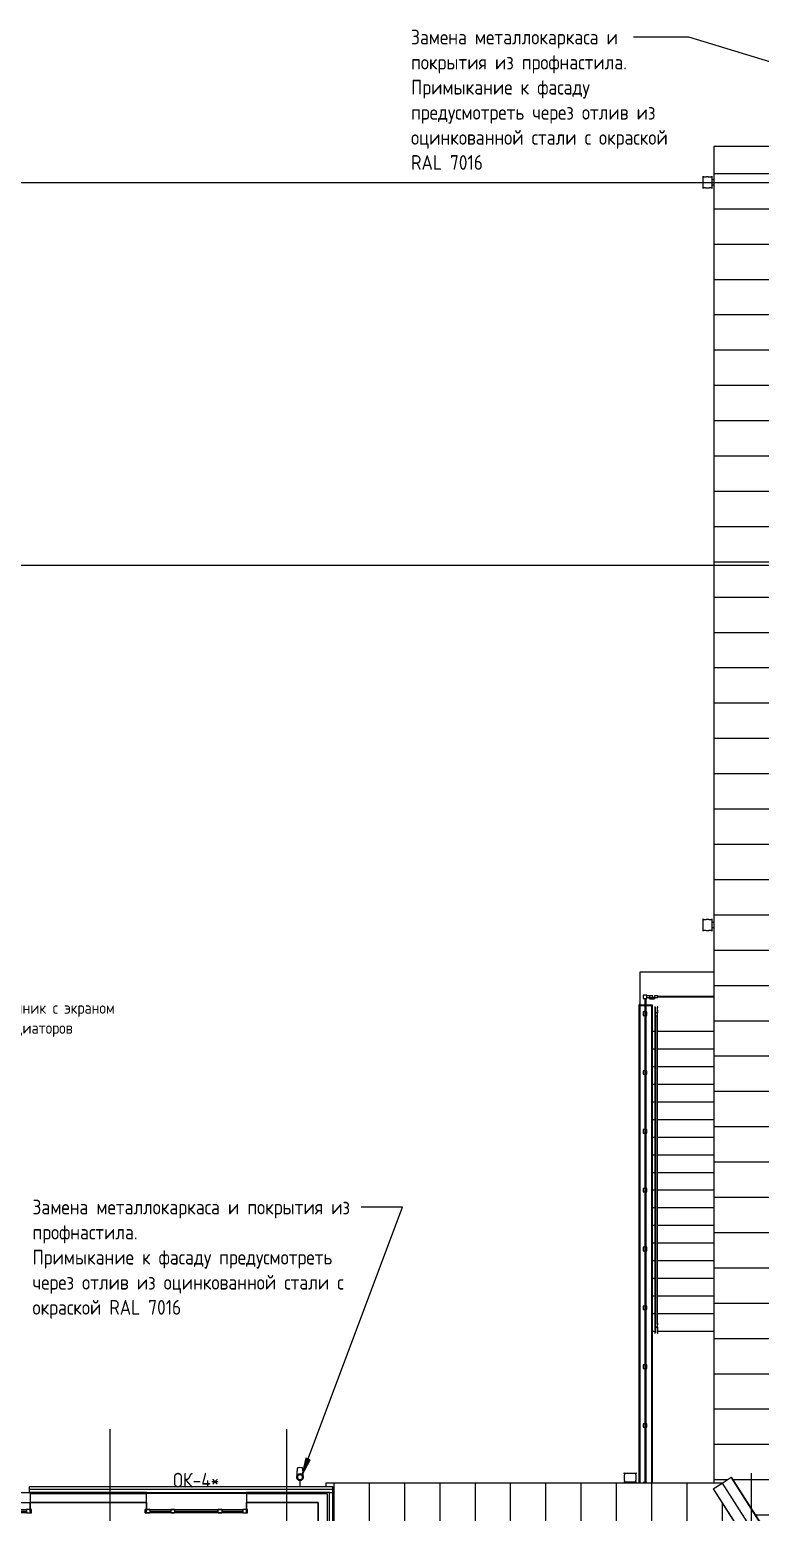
# Model space of a CAD drawing. Header units: millimetres. Extents: x -25149 to 64359, y -29707 to 46678.
# Drawn here: x 5779 to 18202, y 20443 to 45645 of the extents above; entities that cross this region are included whole.
import ezdxf

# ---------------------------------------------------------------- set-up
doc = ezdxf.new("R2010")
doc.units = ezdxf.units.MM
doc.linetypes.add('ADSK_Линия сетки', pattern=[25, 20, -2.5, 0, -2.5])
for name, color, linetype, lineweight in [('_ Окна', 7, 'Continuous', 9), ('Аннотация', 7, 'Continuous', 9), ('Крыша', 7, 'Continuous', 9), ('Крыша штриховка', 7, 'Continuous', 9), ('Лестницы', 7, 'Continuous', 9), ('Марки окон', 7, 'Continuous', 20), ('Обобщенные модели', 7, 'Continuous', 18), ('Ограждение', 7, 'Continuous', 9), ('Окна', 7, 'Continuous', 9), ('Оси', 7, 'Continuous', 9), ('Перекрытие', 7, 'Continuous', 18), ('Стены внутренние', 7, 'Continuous', 18), ('Стены наружные', 7, 'Continuous', 18), ('Стены несущие', 7, 'Continuous', 30), ('Стены отделка', 7, 'Continuous', 30)]:
    doc.layers.add(name, color=color, linetype=linetype, lineweight=lineweight)
doc.styles.add('GOST Common_2', font='GOST_Common.ttf', dxfattribs={"width": 0.9, "height": 250})
doc.styles.add('GOST Common_4', font='GOST_Common.ttf', dxfattribs={"width": 0.9, "height": 200})

# ---------------------------------------------------------------- blocks, each defined once
blk = doc.blocks.new('Водосток - Тип 1 _карниз больше 490мм_-5200760-План 2-го этажа')
at = {"layer": 'Обобщенные модели'}
for p, q in [((19, 485), (125, 485)), ((125, 335), (19, 335)), ((75, 306), (75, 302)), ((75, 306), (75, 302)), ((75, 306), (75, 302)), ((125, 485), (231, 485)), ((231, 335), (125, 335)), ((175, 302), (175, 306)), ((175, 302), (175, 306)), ((175, 302), (175, 306))]:
    blk.add_line(p, q, dxfattribs=at)
at = {"layer": 'Обобщенные модели', "flags": 128}
for points in [[(75, 306), (75, 312), (75, 318), (75, 323), (75, 328), (75, 334), (75, 335)], [(175, 335), (175, 331), (175, 325), (175, 320), (175, 314), (175, 309), (175, 306)]]:
    blk.add_lwpolyline(points, dxfattribs=at)
at = {"layer": 'Обобщенные модели'}
for points in [[(19, 335), (21, 335), (25, 336), (29, 339), (31, 342), (32, 345), (32, 347), (32, 349), (32, 352), (32, 354), (32, 356), (32, 359), (32, 361), (31, 364), (31, 367), (31, 370), (30, 373), (30, 376), (29, 379), (29, 382), (29, 386), (28, 390), (28, 396), (27, 405), (27, 415), (28, 424), (28, 430), (29, 434), (29, 438), (29, 441), (30, 444), (30, 447), (31, 450), (31, 453), (31, 456), (32, 459), (32, 461), (32, 464), (32, 466), (32, 468), (32, 471), (32, 473), (32, 475), (31, 478), (29, 481), (25, 484), (21, 485), (19, 485)], [(231, 485), (229, 485), (225, 484), (221, 481), (219, 478), (218, 475), (218, 473), (218, 471), (218, 468), (218, 466), (218, 464), (218, 461), (218, 459), (219, 456), (219, 453), (219, 450), (220, 447), (220, 444), (221, 441), (221, 438), (221, 434), (222, 430), (222, 424), (223, 415), (223, 405), (222, 396), (222, 390), (221, 386), (221, 382), (221, 379), (220, 376), (220, 373), (219, 370), (219, 367), (219, 364), (218, 361), (218, 359), (218, 356), (218, 354), (218, 352), (218, 349), (218, 347), (218, 345), (219, 342), (221, 339), (225, 336), (229, 335), (231, 335)]]:
    blk.add_open_spline(points, degree=3, knots=[-1, -1, -1, -1, -0.941176, -0.882353, -0.852941, -0.823529, -0.808824, -0.794118, -0.779412, -0.764706, -0.75, -0.735294, -0.720588, -0.705882, -0.691176, -0.676471, -0.661765, -0.647059, -0.632353, -0.617647, -0.602941, -0.588235, -0.558824, -0.529412, -0.470588, -0.441176, -0.411765, -0.397059, -0.382353, -0.367647, -0.352941, -0.338235, -0.323529, -0.308824, -0.294118, -0.279412, -0.264706, -0.25, -0.235294, -0.220588, -0.205882, -0.191176, -0.176471, -0.147059, -0.117647, -0.058824, 0, 0, 0, 0], dxfattribs=at)
blk = doc.blocks.new('Водосток - Тип 1 _карниз больше 490мм_-5200806-План 2-го этажа')
at = {"layer": 'Обобщенные модели'}
for p, q in [((19, 485), (125, 485)), ((125, 335), (19, 335)), ((75, 306), (75, 302)), ((75, 306), (75, 302)), ((75, 306), (75, 302)), ((125, 485), (231, 485)), ((231, 335), (125, 335)), ((175, 302), (175, 306)), ((175, 302), (175, 306)), ((175, 302), (175, 306))]:
    blk.add_line(p, q, dxfattribs=at)
at = {"layer": 'Обобщенные модели', "flags": 128}
for points in [[(75, 306), (75, 312), (75, 318), (75, 323), (75, 328), (75, 334), (75, 335)], [(175, 335), (175, 331), (175, 325), (175, 320), (175, 314), (175, 309), (175, 306)]]:
    blk.add_lwpolyline(points, dxfattribs=at)
at = {"layer": 'Обобщенные модели'}
for points in [[(19, 335), (21, 335), (25, 336), (29, 339), (31, 342), (32, 345), (32, 347), (32, 349), (32, 352), (32, 354), (32, 356), (32, 359), (32, 361), (31, 364), (31, 367), (31, 370), (30, 373), (30, 376), (29, 379), (29, 382), (29, 386), (28, 390), (28, 396), (27, 405), (27, 415), (28, 424), (28, 430), (29, 434), (29, 438), (29, 441), (30, 444), (30, 447), (31, 450), (31, 453), (31, 456), (32, 459), (32, 461), (32, 464), (32, 466), (32, 468), (32, 471), (32, 473), (32, 475), (31, 478), (29, 481), (25, 484), (21, 485), (19, 485)], [(231, 485), (229, 485), (225, 484), (221, 481), (219, 478), (218, 475), (218, 473), (218, 471), (218, 468), (218, 466), (218, 464), (218, 461), (218, 459), (219, 456), (219, 453), (219, 450), (220, 447), (220, 444), (221, 441), (221, 438), (221, 434), (222, 430), (222, 424), (223, 415), (223, 405), (222, 396), (222, 390), (221, 386), (221, 382), (221, 379), (220, 376), (220, 373), (219, 370), (219, 367), (219, 364), (218, 361), (218, 359), (218, 356), (218, 354), (218, 352), (218, 349), (218, 347), (218, 345), (219, 342), (221, 339), (225, 336), (229, 335), (231, 335)]]:
    blk.add_open_spline(points, degree=3, knots=[-1, -1, -1, -1, -0.941176, -0.882353, -0.852941, -0.823529, -0.808824, -0.794118, -0.779412, -0.764706, -0.75, -0.735294, -0.720588, -0.705882, -0.691176, -0.676471, -0.661765, -0.647059, -0.632353, -0.617647, -0.602941, -0.588235, -0.558824, -0.529412, -0.470588, -0.441176, -0.411765, -0.397059, -0.382353, -0.367647, -0.352941, -0.338235, -0.323529, -0.308824, -0.294118, -0.279412, -0.264706, -0.25, -0.235294, -0.220588, -0.205882, -0.191176, -0.176471, -0.147059, -0.117647, -0.058824, 0, 0, 0, 0], dxfattribs=at)
blk = doc.blocks.new('окно трехпол с фрамугой - 1700-2320_h_ _нов_ ок4_-2135193-План 2-го этажа')
at = {"layer": '_ Окна', "lineweight": 18}
for p, q in [((-870, 75), (-870, 135)), ((-870, 135), (-790, 135)), ((-790, 75), (-870, 75)), ((-790, 135), (-790, 75)), ((-430, 75), (-430, 135)), ((-430, 135), (-370, 135)), ((-370, 75), (-430, 75)), ((-370, 135), (-370, 75)), ((370, 75), (370, 135)), ((370, 135), (430, 135)), ((430, 75), (370, 75)), ((430, 135), (430, 75)), ((790, 135), (790, 75)), ((870, 135), (790, 135)), ((790, 75), (870, 75)), ((870, 75), (870, 135))]:
    blk.add_line(p, q, dxfattribs=at)
at = {"layer": '_ Окна'}
for p, q in [((-850, 75), (-850, 135)), ((-790, 105), (-430, 105)), ((-370, 105), (370, 105)), ((430, 105), (790, 105)), ((850, 75), (850, 135))]:
    blk.add_line(p, q, dxfattribs=at)
at = {"layer": 'Окна'}
for p, q in [((-870, 135), (-870, 75)), ((-790, 135), (-870, 135)), ((-870, 75), (-790, 75)), ((-790, 135), (-430, 135)), ((-430, 75), (-790, 75)), ((-370, 135), (-430, 135)), ((-430, 75), (-370, 75)), ((-370, 135), (370, 135)), ((370, 75), (-370, 75)), ((430, 135), (370, 135)), ((370, 75), (430, 75)), ((430, 135), (790, 135)), ((790, 75), (430, 75)), ((870, 135), (790, 135)), ((790, 75), (870, 75)), ((870, 75), (870, 135))]:
    blk.add_line(p, q, dxfattribs=at)
blk = doc.blocks.new('окно трехпол с фрамугой - 1840х2380 и 2390 _h___нов_ ОК-38-4571214-План 2-го этажа')
at = {"layer": '_ Окна', "lineweight": 18}
for p, q in [((-920, 75), (-920, 135)), ((-920, 135), (-840, 135)), ((-840, 75), (-920, 75)), ((-840, 135), (-840, 75)), ((-480, 75), (-480, 135)), ((-480, 135), (-420, 135)), ((-420, 75), (-480, 75)), ((-420, 135), (-420, 75)), ((420, 75), (420, 135)), ((420, 135), (480, 135)), ((480, 75), (420, 75)), ((480, 135), (480, 75)), ((840, 135), (840, 75)), ((920, 135), (840, 135)), ((840, 75), (920, 75)), ((920, 75), (920, 135))]:
    blk.add_line(p, q, dxfattribs=at)
at = {"layer": '_ Окна'}
for p, q in [((-900, 75), (-900, 135)), ((-840, 105), (-480, 105)), ((-420, 105), (420, 105)), ((480, 105), (840, 105)), ((900, 75), (900, 135))]:
    blk.add_line(p, q, dxfattribs=at)
at = {"layer": 'Окна'}
for p, q in [((-920, 135), (-920, 75)), ((-840, 135), (-920, 135)), ((-920, 75), (-840, 75)), ((-840, 135), (-480, 135)), ((-480, 75), (-840, 75)), ((-420, 135), (-480, 135)), ((-480, 75), (-420, 75)), ((-420, 135), (420, 135)), ((420, 75), (-420, 75)), ((480, 135), (420, 135)), ((420, 75), (480, 75)), ((480, 135), (840, 135)), ((840, 75), (480, 75)), ((920, 135), (840, 135)), ((840, 75), (920, 75)), ((920, 75), (920, 135))]:
    blk.add_line(p, q, dxfattribs=at)
blk = doc.blocks.new('Водосток - Тип 1 _карниз больше 490мм_-5137789-План 2-го этажа')
at = {"layer": 'Обобщенные модели', "lineweight": 9}
h = blk.add_hatch(dxfattribs=at)
h.set_pattern_fill('FP_25', color=256, style=0, pattern_type=2)
h.set_pattern_definition([(45, (-10250, -20882.53), (-106.066, 106.066), [])])
h.paths.add_polyline_path([(125, 110), (147, 115), (164, 129), (174, 149), (174, 171), (164, 191), (147, 205), (125, 210), (103, 205), (86, 191), (76, 171), (76, 149), (86, 129), (103, 115)])
at = {"layer": 'Обобщенные модели'}
for p, q in [((75, 306), (75, 264)), ((175, 264), (175, 306)), ((120, 109), (120, 0)), ((130, 0), (130, 109))]:
    blk.add_line(p, q, dxfattribs=at)
at = {"layer": 'Обобщенные модели', "flags": 128}
for points in [[(75, 173), (75, 174), (75, 177), (75, 180), (75, 183), (75, 186), (75, 190), (75, 193), (75, 197), (75, 201), (75, 205), (75, 210), (75, 214), (75, 219), (75, 224), (75, 229), (75, 234), (75, 239), (75, 245), (75, 250), (75, 256), (75, 261), (75, 264)], [(175, 264), (175, 258), (175, 252), (175, 247), (175, 242), (175, 236), (175, 231), (175, 226), (175, 221), (175, 216), (175, 212), (175, 207), (175, 203), (175, 199), (175, 195), (175, 191), (175, 188), (175, 184), (175, 181), (175, 178), (175, 175), (175, 173)]]:
    blk.add_lwpolyline(points, dxfattribs=at)
at = {"layer": 'Обобщенные модели'}
for start, end in [(90, 270), (270, 90)]:
    blk.add_arc((125, 160), 52, start, end, dxfattribs=at)
at = {"layer": 'Обобщенные модели', "lineweight": 40}
for start, end in [(90, 270), (270, 90)]:
    blk.add_arc((125, 160), 50, start, end, dxfattribs=at)
at = {"layer": 'Обобщенные модели'}
for start_param, end_param in [(4.712389, 6.283185), (3.141593, 4.712389)]:
    blk.add_ellipse((125, 306), major_axis=(-50, 0), ratio=0.309017, start_param=start_param, end_param=end_param, dxfattribs=at)
blk = doc.blocks.new('Ограждение - Ограждение-2968875-План 2-го этажа')
at = {"layer": 'Ограждение'}
for p, q in [((17402, 20844), (17554, 20941)), ((17554, 20941), (17707, 21039)), ((17554, 20941), (18307, 19763)), ((17707, 21039), (17708, 21040)), ((18508, 19786), (17707, 21039)), ((17708, 21040), (18498, 19803)), ((17401, 20844), (17402, 20844)), ((17401, 20844), (18859, 18563)), ((17402, 20844), (18866, 18555)), ((19288, 17892), (19368, 17766)), ((19290, 17892), (19369, 17767)), ((19368, 17766), (19422, 17804)), ((19369, 17767), (19368, 17766)), ((19368, 17765), (19369, 17766)), ((19368, 17765), (23430, 13409)), ((19369, 17766), (19516, 17872)), ((19516, 17872), (19369, 17767)), ((19369, 17766), (23721, 13098)), ((19503, 17892), (19508, 17884)), ((19514, 17874), (19516, 17872)), ((19516, 17872), (19519, 17874)), ((19516, 17872), (23651, 13437)), ((19531, 17884), (19540, 17892)), ((19752, 17884), (19745, 17892)), ((19747, 17892), (19754, 17884)), ((23927, 13407), (19761, 17874)), ((19763, 17874), (23928, 13407)), ((23430, 13408), (23720, 13098)), ((23810, 13175), (23728, 13098))]:
    blk.add_line(p, q, dxfattribs=at)
blk = doc.blocks.new('Водосток - Тип 1 _карниз больше 490мм_-5195895-План 2-го этажа')
at = {"layer": 'Обобщенные модели'}
for p, q in [((19, 335), (125, 335)), ((125, 335), (231, 335)), ((125, 185), (19, 185)), ((75, 185), (75, 169)), ((231, 185), (125, 185)), ((175, 169), (175, 185))]:
    blk.add_line(p, q, dxfattribs=at)
at = {"layer": 'Обобщенные модели', "flags": 128}
for points in [[(75, 169), (75, 173), (75, 178), (75, 184), (75, 185)], [(75, 184), (75, 181), (75, 178), (75, 175), (75, 173), (75, 171), (75, 169)], [(175, 170), (175, 172), (175, 174), (175, 177), (175, 180), (175, 183), (175, 185)], [(175, 185), (175, 181), (175, 175), (175, 170)]]:
    blk.add_lwpolyline(points, dxfattribs=at)
at = {"layer": 'Обобщенные модели'}
for start, end in [(165.3598, 170.2297), (9.7703, 14.6402)]:
    blk.add_arc((125, 160), 52, start, end, dxfattribs=at)
for points in [[(19, 185), (21, 185), (25, 186), (29, 189), (31, 192), (32, 195), (32, 197), (32, 199), (32, 202), (32, 204), (32, 206), (32, 209), (32, 211), (31, 214), (31, 217), (31, 220), (30, 223), (30, 226), (29, 229), (29, 232), (29, 236), (28, 240), (28, 246), (27, 255), (27, 265), (28, 274), (28, 280), (29, 284), (29, 288), (29, 291), (30, 294), (30, 297), (31, 300), (31, 303), (31, 306), (32, 309), (32, 311), (32, 314), (32, 316), (32, 318), (32, 321), (32, 323), (32, 325), (31, 328), (29, 331), (25, 334), (21, 335), (19, 335)], [(231, 335), (229, 335), (225, 334), (221, 331), (219, 328), (218, 325), (218, 323), (218, 321), (218, 318), (218, 316), (218, 314), (218, 311), (218, 309), (219, 306), (219, 303), (219, 300), (220, 297), (220, 294), (221, 291), (221, 288), (221, 284), (222, 280), (222, 274), (223, 265), (223, 255), (222, 246), (222, 240), (221, 236), (221, 232), (221, 229), (220, 226), (220, 223), (219, 220), (219, 217), (219, 214), (218, 211), (218, 209), (218, 206), (218, 204), (218, 202), (218, 199), (218, 197), (218, 195), (219, 192), (221, 189), (225, 186), (229, 185), (231, 185)]]:
    blk.add_open_spline(points, degree=3, knots=[-1, -1, -1, -1, -0.941176, -0.882353, -0.852941, -0.823529, -0.808824, -0.794118, -0.779412, -0.764706, -0.75, -0.735294, -0.720588, -0.705882, -0.691176, -0.676471, -0.661765, -0.647059, -0.632353, -0.617647, -0.602941, -0.588235, -0.558824, -0.529412, -0.470588, -0.441176, -0.411765, -0.397059, -0.382353, -0.367647, -0.352941, -0.338235, -0.323529, -0.308824, -0.294118, -0.279412, -0.264706, -0.25, -0.235294, -0.220588, -0.205882, -0.191176, -0.176471, -0.147059, -0.117647, -0.058824, 0, 0, 0, 0], dxfattribs=at)
blk = doc.blocks.new('Ограждение 13 - Ограждение 1-6927436-План 2-го этажа')
at = {"layer": 'Ограждение'}
for p, q in [((16272, 29236), (16212, 29236)), ((16212, 29236), (16212, 29176)), ((16272, 29176), (16272, 29236)), ((16212, 29176), (16272, 29176)), ((16241, 20950), (16241, 29176)), ((16241, 29176), (16257, 29176)), ((16257, 29176), (16257, 20950)), ((16272, 29194), (16272, 29224)), ((16315, 29224), (16272, 29224)), ((16272, 29194), (16315, 29194)), ((16315, 29224), (16315, 29194)), ((16375, 29224), (16315, 29224)), ((16315, 29224), (16315, 29194)), ((16315, 29171), (16315, 29194)), ((16315, 29194), (16375, 29194)), ((16315, 29171), (16400, 29171)), ((16375, 29194), (16375, 29224)), ((16375, 29194), (16400, 29194)), ((16460, 29224), (16400, 29224)), ((16400, 29224), (16400, 29194)), ((16400, 29194), (16400, 29171)), ((16400, 29194), (16460, 29194)), ((16460, 29194), (16460, 29224)), ((16460, 29217), (17410, 29217)), ((16460, 29201), (16460, 29217)), ((17410, 29201), (16460, 29201)), ((16241, 28950), (16212, 28950)), ((16212, 28950), (16212, 28890)), ((16212, 28890), (16241, 28890)), ((16272, 28950), (16257, 28950)), ((16257, 28890), (16272, 28890)), ((16272, 28890), (16272, 28950)), ((16241, 27950), (16212, 27950)), ((16212, 27950), (16212, 27890)), ((16212, 27890), (16241, 27890)), ((16272, 27950), (16257, 27950)), ((16257, 27890), (16272, 27890)), ((16272, 27890), (16272, 27950)), ((16241, 26950), (16212, 26950)), ((16212, 26950), (16212, 26890)), ((16212, 26890), (16241, 26890)), ((16272, 26950), (16257, 26950)), ((16257, 26890), (16272, 26890)), ((16272, 26890), (16272, 26950)), ((16241, 25950), (16212, 25950)), ((16212, 25950), (16212, 25890)), ((16212, 25890), (16241, 25890)), ((16272, 25950), (16257, 25950)), ((16257, 25890), (16272, 25890)), ((16272, 25890), (16272, 25950)), ((16241, 24950), (16212, 24950)), ((16212, 24950), (16212, 24890)), ((16272, 24950), (16257, 24950)), ((16272, 24890), (16272, 24950)), ((16212, 24890), (16241, 24890)), ((16257, 24890), (16272, 24890)), ((16241, 23950), (16212, 23950)), ((16212, 23950), (16212, 23890)), ((16272, 23950), (16257, 23950)), ((16272, 23890), (16272, 23950)), ((16212, 23890), (16241, 23890)), ((16257, 23890), (16272, 23890)), ((16241, 22950), (16212, 22950)), ((16212, 22950), (16212, 22890)), ((16272, 22950), (16257, 22950)), ((16272, 22890), (16272, 22950)), ((16212, 22890), (16241, 22890)), ((16257, 22890), (16272, 22890)), ((16241, 21950), (16212, 21950)), ((16212, 21950), (16212, 21890)), ((16272, 21950), (16257, 21950)), ((16272, 21890), (16272, 21950)), ((16212, 21890), (16241, 21890)), ((16257, 21890), (16272, 21890)), ((16272, 20950), (16212, 20950)), ((16212, 20950), (16212, 20941)), ((16241, 20950), (16257, 20950)), ((16272, 20941), (16272, 20950))]:
    blk.add_line(p, q, dxfattribs=at)
blk = doc.blocks.new('Ограждение - Ограждение-7023087-План 2-го этажа')
at = {"layer": 'Ограждение'}
for p, q in [((16417, 28883), (16447, 28883)), ((16417, 28623), (16417, 28883)), ((16447, 28623), (16447, 28883)), ((16417, 23643), (16417, 28623)), ((16447, 23643), (16447, 28623)), ((16425, 23643), (16417, 23643)), ((16447, 23643), (16440, 23643))]:
    blk.add_line(p, q, dxfattribs=at)
blk = doc.blocks.new('Тип перил - Перила_Внутренний_-7023091-План 2-го этажа')
at = {"layer": 'Ограждение'}
for p, q in [((16412, 28933), (16412, 28883)), ((16412, 28883), (16412, 28635)), ((16435, 28933), (16430, 28933)), ((16452, 28883), (16452, 28933)), ((16452, 28635), (16452, 28883)), ((16412, 28621), (16412, 23662)), ((16452, 23662), (16452, 28621)), ((16412, 23631), (16412, 23593)), ((16430, 23593), (16435, 23593)), ((16452, 23593), (16452, 23631))]:
    blk.add_line(p, q, dxfattribs=at)
at = {"layer": 'Ограждение', "flags": 128}
for points in [[(16412, 28635), (16412, 28633), (16412, 28632), (16412, 28631), (16412, 28630), (16412, 28629), (16412, 28627), (16412, 28626), (16412, 28625), (16412, 28624), (16412, 28623), (16412, 28622), (16412, 28621)], [(16452, 28621), (16452, 28622), (16452, 28623), (16452, 28624), (16452, 28625), (16452, 28626), (16452, 28628), (16452, 28629), (16452, 28630), (16452, 28631), (16452, 28632), (16452, 28634), (16452, 28635)], [(16412, 23631), (16412, 23633), (16412, 23636), (16412, 23639), (16412, 23642), (16412, 23644), (16412, 23647), (16412, 23650), (16412, 23653), (16412, 23655), (16412, 23658), (16412, 23660), (16412, 23662)], [(16452, 23662), (16452, 23660), (16452, 23657), (16452, 23655), (16452, 23652), (16452, 23649), (16452, 23647), (16452, 23644), (16452, 23641), (16452, 23638), (16452, 23636), (16452, 23633), (16452, 23631)]]:
    blk.add_lwpolyline(points, dxfattribs=at)
blk = doc.blocks.new('Тип перил - D40 шаг 400 прямое со скруглением-6687845-План 2-го этажа')
at = {"layer": 'Ограждение'}
for p, q in [((0, 2), (0, 0)), ((0, 0), (0, -2))]:
    blk.add_line(p, q, dxfattribs=at)
at = {"layer": 'Ограждение', "flags": 128}
for points in [[(100, 20), (100, 20), (100, 20), (99, 20), (99, 20), (98, 20), (97, 20), (96, 20), (95, 20), (94, 20), (92, 20), (90, 20), (89, 20), (87, 20), (85, 20), (83, 20), (80, 20), (78, 20), (75, 20), (72, 20), (70, 20), (67, 20), (64, 20), (61, 20), (57, 20), (54, 20), (51, 20), (47, 20), (44, 20), (40, 20), (36, 20), (32, 20), (29, 20), (25, 20), (21, 20), (17, 20), (13, 20), (9, 20), (5, 20), (1, 20), (0, 20)], [(0, 20), (4, 20), (8, 20), (12, 20), (16, 20), (20, 20), (24, 20), (28, 20), (31, 20), (35, 20), (39, 20), (43, 20), (46, 20), (50, 20), (53, 20), (56, 20), (60, 20), (63, 20), (66, 20), (69, 20)], [(69, 20), (72, 20), (74, 20), (77, 20), (80, 20), (82, 20), (84, 20), (86, 20), (88, 20), (90, 20), (92, 20), (93, 20), (95, 20), (96, 20), (97, 20), (98, 20), (99, 20), (99, 20), (100, 20), (100, 20), (100, 20), (100, 20)], [(100, 20), (101, 20), (102, 20), (102, 20), (103, 20), (104, 20), (105, 19), (106, 19), (106, 19), (107, 19), (108, 18), (109, 18), (109, 18)], [(0, -20), (4, -20), (8, -20), (12, -20), (16, -20), (20, -20), (24, -20), (28, -20), (31, -20), (35, -20), (39, -20), (43, -20), (46, -20), (50, -20), (53, -20), (56, -20), (60, -20), (63, -20), (66, -20), (69, -20), (72, -20), (74, -20), (77, -20), (80, -20), (82, -20), (84, -20), (86, -20), (88, -20), (90, -20), (92, -20), (93, -20), (95, -20), (96, -20), (97, -20), (98, -20), (99, -20), (99, -20), (100, -20), (100, -20), (100, -20), (100, -20)], [(49, -20), (47, -20), (44, -20), (40, -20), (36, -20), (32, -20), (29, -20), (25, -20), (21, -20), (17, -20), (13, -20), (9, -20), (5, -20), (1, -20)], [(100, -20), (100, -20), (100, -20), (99, -20), (99, -20), (98, -20), (97, -20), (96, -20), (95, -20), (94, -20), (92, -20), (90, -20), (89, -20), (87, -20)], [(103, -20), (103, -20), (102, -20), (101, -20), (100, -20), (100, -20)], [(109, -18), (108, -18), (107, -19), (106, -19), (106, -19)]]:
    blk.add_lwpolyline(points, dxfattribs=at)
blk = doc.blocks.new('Тип перил - D40 шаг 400 прямое со скруглением-V44-План 2-го этажа')
at = {"layer": 'Ограждение'}
for p, q in [((0, 20), (4, 20)), ((0, 2), (0, 0)), ((0, 0), (0, -2))]:
    blk.add_line(p, q, dxfattribs=at)
at = {"layer": 'Ограждение', "flags": 128}
for points in [[(100, 20), (100, 20), (100, 20), (99, 20), (99, 20), (98, 20), (97, 20), (96, 20), (95, 20), (94, 20), (92, 20), (90, 20), (89, 20), (87, 20), (85, 20), (83, 20), (80, 20), (78, 20), (75, 20), (72, 20), (70, 20), (67, 20), (64, 20), (61, 20), (57, 20), (54, 20), (51, 20), (47, 20), (44, 20), (40, 20), (36, 20), (32, 20), (29, 20), (25, 20), (21, 20), (17, 20), (13, 20), (9, 20), (5, 20), (1, 20), (0, 20)], [(4, 20), (8, 20), (12, 20), (16, 20), (20, 20), (24, 20), (28, 20), (31, 20), (35, 20), (39, 20), (43, 20), (46, 20), (50, 20), (53, 20), (56, 20), (60, 20), (63, 20), (66, 20), (69, 20), (72, 20), (74, 20), (77, 20), (80, 20), (82, 20), (84, 20), (86, 20), (88, 20), (90, 20), (92, 20), (93, 20), (95, 20), (96, 20), (97, 20), (98, 20), (99, 20), (99, 20), (100, 20), (100, 20), (100, 20), (100, 20)], [(100, 20), (101, 20), (102, 20), (102, 20), (103, 20), (104, 20), (105, 19), (106, 19), (106, 19), (107, 19), (108, 18), (109, 18), (109, 18)], [(0, -20), (4, -20), (8, -20), (12, -20), (16, -20), (20, -20), (24, -20), (28, -20), (31, -20), (35, -20), (39, -20), (43, -20), (46, -20), (50, -20), (53, -20), (56, -20), (60, -20), (63, -20), (66, -20), (69, -20), (72, -20), (74, -20), (77, -20), (80, -20), (82, -20), (84, -20), (86, -20), (88, -20), (90, -20), (92, -20), (93, -20), (95, -20), (96, -20), (97, -20), (98, -20), (99, -20), (99, -20), (100, -20), (100, -20), (100, -20), (100, -20)], [(49, -20), (47, -20), (44, -20), (40, -20), (36, -20), (32, -20), (29, -20), (25, -20), (21, -20), (17, -20), (13, -20), (9, -20), (5, -20), (1, -20)], [(100, -20), (100, -20), (100, -20), (99, -20), (99, -20), (98, -20), (97, -20), (96, -20), (95, -20), (94, -20), (92, -20), (90, -20), (89, -20), (87, -20)], [(104, -20), (103, -20), (103, -20), (102, -20), (101, -20), (100, -20), (100, -20)], [(109, -18), (108, -18), (107, -19), (106, -19), (106, -19)]]:
    blk.add_lwpolyline(points, dxfattribs=at)
blk = doc.blocks.new('Тип перил - Перила_Внутренний_-V45-План 2-го этажа')
at = {"layer": 'Ограждение'}
for p, q in [((16412, 28933), (16452, 28933)), ((16412, 28635), (16412, 28933)), ((16452, 28635), (16452, 28933)), ((16412, 28635), (16412, 28612)), ((16412, 23653), (16412, 28612)), ((16452, 28635), (16452, 28612)), ((16452, 23653), (16452, 28612)), ((16412, 23631), (16412, 23653)), ((16412, 23593), (16412, 23631)), ((16412, 23593), (16452, 23593)), ((16452, 23631), (16452, 23653)), ((16452, 23593), (16452, 23631))]:
    blk.add_line(p, q, dxfattribs=at)
blk = doc.blocks.new('Тип перил - Перила_Внутренний_-7023104-План 2-го этажа')
at = {"layer": 'Ограждение'}
for p, q in [((16412, 28943), (16412, 28933)), ((16452, 28933), (16452, 28943)), ((16412, 23593), (16412, 23583)), ((16452, 23583), (16452, 23593))]:
    blk.add_line(p, q, dxfattribs=at)
at = {"layer": 'Ограждение', "flags": 128}
for points in [[(16412, 28635), (16412, 28633), (16412, 28632), (16412, 28631), (16412, 28630), (16412, 28629), (16412, 28627)], [(16412, 28625), (16412, 28624), (16412, 28623), (16412, 28622), (16412, 28621)], [(16452, 28628), (16452, 28629), (16452, 28630), (16452, 28631), (16452, 28632), (16452, 28634), (16452, 28635)], [(16452, 28621), (16452, 28622), (16452, 28623), (16452, 28624), (16452, 28625)]]:
    blk.add_lwpolyline(points, dxfattribs=at)
blk = doc.blocks.new('Тип перил - Перила_Внутренний_-V46-План 2-го этажа')
at = {"layer": 'Ограждение'}
for p, q in [((16412, 28933), (16412, 28943)), ((16452, 28933), (16452, 28943)), ((16412, 28635), (16412, 28621)), ((16452, 28635), (16452, 28621)), ((16412, 23583), (16412, 23593)), ((16452, 23583), (16452, 23593))]:
    blk.add_line(p, q, dxfattribs=at)

msp = doc.modelspace()

# ---------------------------------------------------------------- hatches: boundary and pattern name
at = {"layer": 'Аннотация'}
msp.add_hatch(color=256, dxfattribs=at).paths.add_polyline_path([(10408.171, 21067.577), (10550.441, 21334.634), (10476.474, 21362.356)])
at = {"layer": 'Крыша штриховка'}
h = msp.add_hatch(dxfattribs=at)
h.set_pattern_fill('FP_7', color=256, style=0, pattern_type=2)
h.set_pattern_definition([(0, (2436.5, 0), (0, 600), [])])
h.paths.add_polyline_path([(24262.443, 17891.572), (24262.309, 43658.805), (17410, 43658.805), (17410, 20941.318), (17553.954, 20941.318), (17708.215, 21038.832), (18504.445, 19791.289), (18507.59, 19785.508), (18306.987, 19763.151), (18865.59, 18555.032), (18858.752, 18563.079), (18418.214, 19252.327), (18889.822, 17891.572), (24262.309, 17891.572)])
h.paths.add_polyline_path([(23652.15, 25612.901), (19932.15, 25612.901), (19932.15, 27412.901), (23652.15, 27412.901), (23652.15, 25828.73)])
h.paths.add_polyline_path([(23654.352, 29071.998), (22573.565, 29071.998), (22573.565, 30221.998), (23723.565, 30221.998), (23723.565, 29071.998), (23714.184, 29071.998)])
h.paths.add_polyline_path([(19932.15, 34832.901), (19932.15, 36632.901), (23652.15, 36632.901), (23652.15, 34832.901), (19983.622, 34832.901)])
h.paths.add_polyline_path([(21007.562, 38221.998), (20432.562, 38221.998), (20432.562, 39371.998), (21582.562, 39371.998), (21582.562, 38221.998), (21121.656, 38221.998)])
h = msp.add_hatch(dxfattribs=at)
h.set_pattern_fill('FP_9', color=256, style=0, pattern_type=2)
h.set_pattern_definition([(270, (156.06, -17199.3), (600, 4e-14), [])])
h.paths.add_polyline_path([(32637.384, 13388.868), (37875.044, 13388.868), (37875.044, 13531.824), (37850.1, 13531.53), (37764.22, 20871.318), (37764.22, 20921.318), (37875.044, 20921.318), (37875.044, 20941.318), (31397.712, 20941.318), (31445.7, 20905.531), (30008.903, 18978.878), (30109.635, 18978.878), (30088.816, 18918.878), (29964.158, 18918.878), (29183.183, 17873.193), (29184.332, 17872.018), (25018.288, 13404.483), (30949.639, 13388.868), (32278.426, 13388.868)])
h.paths.add_polyline_path([(10875, 13401.716), (10875, 13401.822), (10840.545, 13401.807)])
h.paths.add_polyline_path([(23414.995, 13408.703), (23395.594, 13436.815), (23403.468, 13436.815), (19368.391, 17765.406), (19370.121, 17766.719), (19368.391, 17765.717), (19287.95, 17891.572), (18889.822, 17891.572), (18418.214, 19252.327), (17401.121, 20843.634), (17553.954, 20941.318), (10815, 20941.318), (10815, 20882.525), (10925, 20882.525), (10925, 13462.525), (10875, 13462.525), (10875, 13441.716), (23215.425, 13409.229)])
h.paths.add_polyline_path([(32737.612, 13566.749), (32735.112, 13566.749), (32734.555, 13657.399), (32717.55, 13661.281), (32698.856, 13676.957), (32689.416, 13697.032), (32690.112, 13854.283), (32693.127, 13859.26), (32696.811, 13862.008), (32707.973, 13865.971), (32723.011, 13868.674), (32740.112, 13869.733), (32765.112, 13867.663), (32778.414, 13864.021), (32786.025, 13860.059), (32788.408, 13858.282), (32790.112, 13854.283), (32790.112, 13695.114), (32779.204, 13674.463), (32760.818, 13660.857), (32745.112, 13656.131), (32744.442, 13566.749), (32738.818, 13566.749)])
h.paths.add_polyline_path([(15975, 13566.749), (15970, 13566.749), (15969.443, 13657.399), (15952.438, 13661.281), (15933.744, 13676.957), (15924.304, 13697.032), (15925, 13854.283), (15928.015, 13859.26), (15931.699, 13862.008), (15942.861, 13865.971), (15957.899, 13868.674), (15975, 13869.733), (16000, 13867.663), (16013.302, 13864.021), (16020.913, 13860.059), (16023.296, 13858.282), (16025, 13854.283), (16025, 13695.114), (16014.092, 13674.463), (15995.706, 13660.857), (15980, 13656.131), (15979.33, 13566.749), (15976.294, 13566.749)])

# ---------------------------------------------------------------- linework, layer by layer
at = {"layer": 'Аннотация'}
for p, q in [((16985.192, 45518.486), (16043.99, 45518.486)), ((20922.929, 44314.57), (16985.192, 45518.486)), ((10408.171, 21067.577), (12119.154, 25632.687)), ((11579.266, 25632.687), (11417.287, 25632.687)), ((12119.154, 25632.687), (11579.266, 25632.687)), ((10476.474, 21362.356), (10408.171, 21067.577)), ((10408.171, 21067.577), (10550.441, 21334.634)), ((10550.441, 21334.634), (10476.474, 21362.356))]:
    msp.add_line(p, q, dxfattribs=at)
at = {"layer": 'Крыша'}
for p, q in [((17410, 43658.805), (17410, 20941.318)), ((24262.309, 43658.805), (17410, 43658.805)), ((10815, 20941.318), (10815, 20882.525)), ((17553.954, 20941.318), (10815, 20941.318))]:
    msp.add_line(p, q, dxfattribs=at)
at = {"layer": 'Лестницы'}
for p, q in [((16362.397, 28622.525), (16412.777, 28622.525)), ((16452.017, 28622.525), (17410, 28622.525)), ((16362.397, 28322.525), (16412.397, 28322.525)), ((16362.397, 28322.525), (16412.397, 28322.525)), ((16452.397, 28322.525), (17410, 28322.525)), ((16452.397, 28322.525), (17410, 28322.525)), ((16362.397, 28022.525), (16412.397, 28022.525)), ((16362.397, 28022.525), (16412.397, 28022.525)), ((16452.397, 28022.525), (17410, 28022.525)), ((16452.397, 28022.525), (17410, 28022.525)), ((16362.397, 27722.525), (16412.397, 27722.525)), ((16362.397, 27722.525), (16412.397, 27722.525)), ((16452.397, 27722.525), (17410, 27722.525)), ((16452.397, 27722.525), (17410, 27722.525)), ((16362.397, 27422.525), (16412.397, 27422.525)), ((16362.397, 27422.525), (16412.397, 27422.525)), ((16452.397, 27422.525), (17410, 27422.525)), ((16452.397, 27422.525), (17410, 27422.525)), ((16362.397, 27122.525), (16412.397, 27122.525)), ((16362.397, 27122.525), (16412.397, 27122.525)), ((16452.397, 27122.525), (17410, 27122.525)), ((16452.397, 27122.525), (17410, 27122.525)), ((16362.397, 26822.525), (16412.397, 26822.525)), ((16362.397, 26822.525), (16412.397, 26822.525)), ((16452.397, 26822.525), (17410, 26822.525)), ((16452.397, 26822.525), (17410, 26822.525)), ((16362.397, 26522.525), (16412.397, 26522.525)), ((16362.397, 26522.525), (16412.397, 26522.525)), ((16452.397, 26522.525), (17410, 26522.525)), ((16452.397, 26522.525), (17410, 26522.525)), ((16362.397, 26222.525), (16412.397, 26222.525)), ((16362.397, 26222.525), (16412.397, 26222.525)), ((16452.397, 26222.525), (17410, 26222.525)), ((16452.397, 26222.525), (17410, 26222.525)), ((16362.397, 25922.525), (16412.397, 25922.525)), ((16362.397, 25922.525), (16412.397, 25922.525)), ((16452.397, 25922.525), (17410, 25922.525)), ((16452.397, 25922.525), (17410, 25922.525)), ((16362.397, 25622.525), (16412.397, 25622.525)), ((16362.397, 25622.525), (16412.397, 25622.525)), ((16452.397, 25622.525), (17410, 25622.525)), ((16452.397, 25622.525), (17410, 25622.525)), ((16362.397, 25322.525), (16412.397, 25322.525)), ((16362.397, 25322.525), (16412.397, 25322.525)), ((16452.397, 25322.525), (17410, 25322.525)), ((16452.397, 25322.525), (17410, 25322.525)), ((16362.397, 25022.525), (16412.397, 25022.525)), ((16362.397, 25022.525), (16412.397, 25022.525)), ((16452.397, 25022.525), (17410, 25022.525)), ((16452.397, 25022.525), (17410, 25022.525)), ((16362.397, 24722.525), (16412.397, 24722.525)), ((16362.397, 24722.525), (16412.397, 24722.525)), ((16452.397, 24722.525), (17410, 24722.525)), ((16452.397, 24722.525), (17410, 24722.525)), ((16362.397, 24422.525), (16412.397, 24422.525)), ((16362.397, 24422.525), (16412.397, 24422.525)), ((16452.397, 24422.525), (17410, 24422.525)), ((16452.397, 24422.525), (17410, 24422.525)), ((16362.397, 24122.525), (16412.397, 24122.525)), ((16362.397, 24122.525), (16412.397, 24122.525)), ((16452.397, 24122.525), (17410, 24122.525)), ((16452.397, 24122.525), (17410, 24122.525)), ((16362.397, 23822.525), (16412.397, 23822.525)), ((16362.397, 23822.525), (16412.397, 23822.525)), ((16452.397, 23822.525), (17410, 23822.525)), ((16452.397, 23822.525), (17410, 23822.525)), ((16362.397, 23522.525), (16412.426, 23522.525)), ((16362.397, 23522.525), (16412.426, 23522.525)), ((16452.367, 23522.525), (17410, 23522.525)), ((16452.367, 23522.525), (17410, 23522.525))]:
    msp.add_line(p, q, dxfattribs=at)
at = {"layer": 'Оси', "color": 252, "linetype": 'ADSK_Линия сетки'}
for p, q in [((-10114.729, 43045), (56004.853, 43045)), ((-10114.729, 36545), (56004.853, 36545)), ((7149.565, -5029.374), (7149.565, 21857.733)), ((10149.565, -5029.374), (10149.565, 21857.733)), ((18049.565, -5029.374), (18049.565, 21107.581))]:
    msp.add_line(p, q, dxfattribs=at)
at = {"layer": 'Перекрытие'}
for p, q in [((17410, 29622.525), (16152.397, 29622.525)), ((16152.397, 29622.525), (16152.397, 29077.525)), ((16362.397, 28622.525), (16412.777, 28622.525)), ((16452.017, 28622.525), (17410, 28622.525))]:
    msp.add_line(p, q, dxfattribs=at)
at = {"layer": 'Стены внутренние'}
for p, q in [((16152.397, 29057.525), (16240.79, 29057.525)), ((16256.79, 29057.525), (16352.397, 29057.525)), ((16352.397, 29057.525), (16352.397, 20941.318)), ((3992.707, 20612.525), (5787.707, 20612.525))]:
    msp.add_line(p, q, dxfattribs=at)
at = {"layer": 'Стены наружные'}
for p, q in [((16142.397, 20941.318), (16142.397, 29077.525)), ((16152.397, 29077.525), (16142.397, 29077.525)), ((16152.397, 29077.525), (16152.397, 20941.318)), ((16152.397, 29067.525), (16240.79, 29067.525)), ((16256.79, 29067.525), (16362.397, 29067.525)), ((16352.397, 29057.525), (16362.397, 29057.525)), ((16362.397, 29067.525), (16362.397, 20941.318)), ((3992.707, 20782.525), (5787.707, 20782.525)), ((3998.707, 20783.525), (5778.707, 20783.525)), ((5778.707, 20882.525), (10925, 20882.525)), ((5778.707, 20782.525), (5778.707, 20882.525)), ((10925, 20832.525), (5778.707, 20832.525)), ((7764.123, 20782.525), (9464.123, 20782.525)), ((9464.123, 20762.525), (7764.123, 20762.525)), ((10875, 20782.525), (10925, 20782.525)), ((10925, 20882.525), (10925, 13462.525))]:
    msp.add_line(p, q, dxfattribs=at)
at = {"layer": 'Стены несущие'}
for p, q in [((5787.707, 20612.525), (5787.707, 20492.525)), ((7764.123, 20612.525), (5787.707, 20612.525)), ((7764.123, 20492.525), (7764.123, 20612.525)), ((9464.123, 20612.525), (10685, 20612.525)), ((9464.123, 20612.525), (9464.123, 20492.525)), ((10685, 20612.525), (10685, 14412.264))]:
    msp.add_line(p, q, dxfattribs=at)
at = {"layer": 'Стены отделка', "lineweight": 9}
for p, q in [((7764.123, 20782.525), (5787.707, 20782.525)), ((5787.707, 20782.525), (5787.707, 20612.525)), ((5787.707, 20762.525), (7764.123, 20762.525)), ((7764.123, 20612.525), (7764.123, 20782.525)), ((10875, 20782.525), (9464.123, 20782.525)), ((9464.123, 20782.525), (9464.123, 20612.525)), ((9464.123, 20762.525), (10835, 20762.525)), ((10835, 20762.525), (10835, 14412.264)), ((10875, 14412.264), (10875, 20782.525)), ((9464.123, 20612.525), (9464.123, 20612.525))]:
    msp.add_line(p, q, dxfattribs=at)

# ---------------------------------------------------------------- block references
at = {"layer": 'Обобщенные модели', "rotation": 89.99999999999991}
for name, p in [('Водосток - Тип 1 _карниз больше 490мм_-5200760-План 2-го этажа', (17712.397, 42923.531)), ('Водосток - Тип 1 _карниз больше 490мм_-5200806-План 2-го этажа', (17712.397, 30301.483))]:
    msp.add_blockref(name, p, dxfattribs=at)
at = {"layer": 'Обобщенные модели'}
for name, p in [('Водосток - Тип 1 _карниз больше 490мм_-5137789-План 2-го этажа', (10250, 20882.525)), ('Водосток - Тип 1 _карниз больше 490мм_-5195895-План 2-го этажа', (15863.901, 20772.525))]:
    msp.add_blockref(name, p, dxfattribs=at)
at = {"layer": 'Ограждение'}
for name in ['Ограждение 13 - Ограждение 1-6927436-План 2-го этажа', 'Тип перил - Перила_Внутренний_-7023104-План 2-го этажа', 'Тип перил - Перила_Внутренний_-V46-План 2-го этажа', 'Тип перил - Перила_Внутренний_-7023091-План 2-го этажа', 'Тип перил - Перила_Внутренний_-V45-План 2-го этажа', 'Ограждение - Ограждение-7023087-План 2-го этажа', 'Ограждение - Ограждение-2968875-План 2-го этажа']:
    msp.add_blockref(name, (0, 0), dxfattribs=at)
for name, p, rotation in [('Тип перил - D40 шаг 400 прямое со скруглением-V44-План 2-го этажа', (16432.397, 28932.525), 90), ('Тип перил - D40 шаг 400 прямое со скруглением-6687845-План 2-го этажа', (16432.397, 23592.525), 270)]:
    msp.add_blockref(name, p, dxfattribs=dict(at, rotation=rotation))
at = {"layer": 'Окна'}
for name, p in [('окно трехпол с фрамугой - 1840х2380 и 2390 _h___нов_ ОК-38-4571214-План 2-го этажа', (4887.707, 20357.525)), ('окно трехпол с фрамугой - 1700-2320_h_ _нов_ ок4_-2135193-План 2-го этажа', (8614.123, 20357.525))]:
    msp.add_blockref(name, p, dxfattribs=at)

# ---------------------------------------------------------------- texts
at = {"layer": 'Аннотация', "attachment_point": 1, "line_spacing_factor": 1.022766}
for s, insert, char_height, width, style in [('\\pxt1.44,2.88,4.32,5.76,7.2,8.64,10.08,11.52,12.96,14.4,15.84,17.28,18.72,20.16,21.6,23.04,24.48,25.92,27.36,28.8,30.24,31.68,33.12,34.56,36,37.44,38.88,40.32,41.76,43.2,44.64,46.08;{Замена металлокаркаса и покрытия из профнастила.\\PПримыкание к фасаду предусмотреть через отлив из оцинкованной стали с окраской RAL 7016}', (12263.756, 45643.679), 250, 4720.5, 'GOST Common_2'), ('\\pxt1.8,3.6,5.4,7.2,9,10.8,12.6,14.4,16.2,18,19.8,21.6,23.4,25.2,27,28.8,30.6,32.4,34.2,36,37.8,39.6,41.4,43.2,45,46.8,48.6,50.4,52.2,54,55.8,57.6;{П-5\\PПодоконник с экраном для радиаторов}', (4789.1, 29459.671), 200, 2637, 'GOST Common_4'), ('\\pxt1.44,2.88,4.32,5.76,7.2,8.64,10.08,11.52,12.96,14.4,15.84,17.28,18.72,20.16,21.6,23.04,24.48,25.92,27.36,28.8,30.24,31.68,33.12,34.56,36,37.44,38.88,40.32,41.76,43.2,44.64,46.08;{Замена металлокаркаса и покрытия из профнастила.\\PПримыкание к фасаду предусмотреть через отлив из оцинкованной стали с окраской RAL 7016}', (5827.302, 25757.88), 250, 5751, 'GOST Common_2')]:
    msp.add_mtext(s, dxfattribs=dict(at, insert=insert, char_height=char_height, width=width, style=style))
at = {"layer": 'Марки окон', "lineweight": 9, "insert": (8610.516, 20989.749), "char_height": 250, "width": 857.7, "attachment_point": 5, "line_spacing_factor": 1.022766, "style": 'GOST Common_2'}
msp.add_mtext('\\pxqc,t1.8,3.6,5.4,7.2,9,10.8,12.6,14.4,16.2,18,19.8,21.6,23.4,25.2,27,28.8,30.6,32.4,34.2,36,37.8,39.6,41.4,43.2,45,46.8,48.6,50.4,52.2,54,55.8,57.6;{ОК-4*}', dxfattribs=at)

doc.saveas('drawing.dxf')
